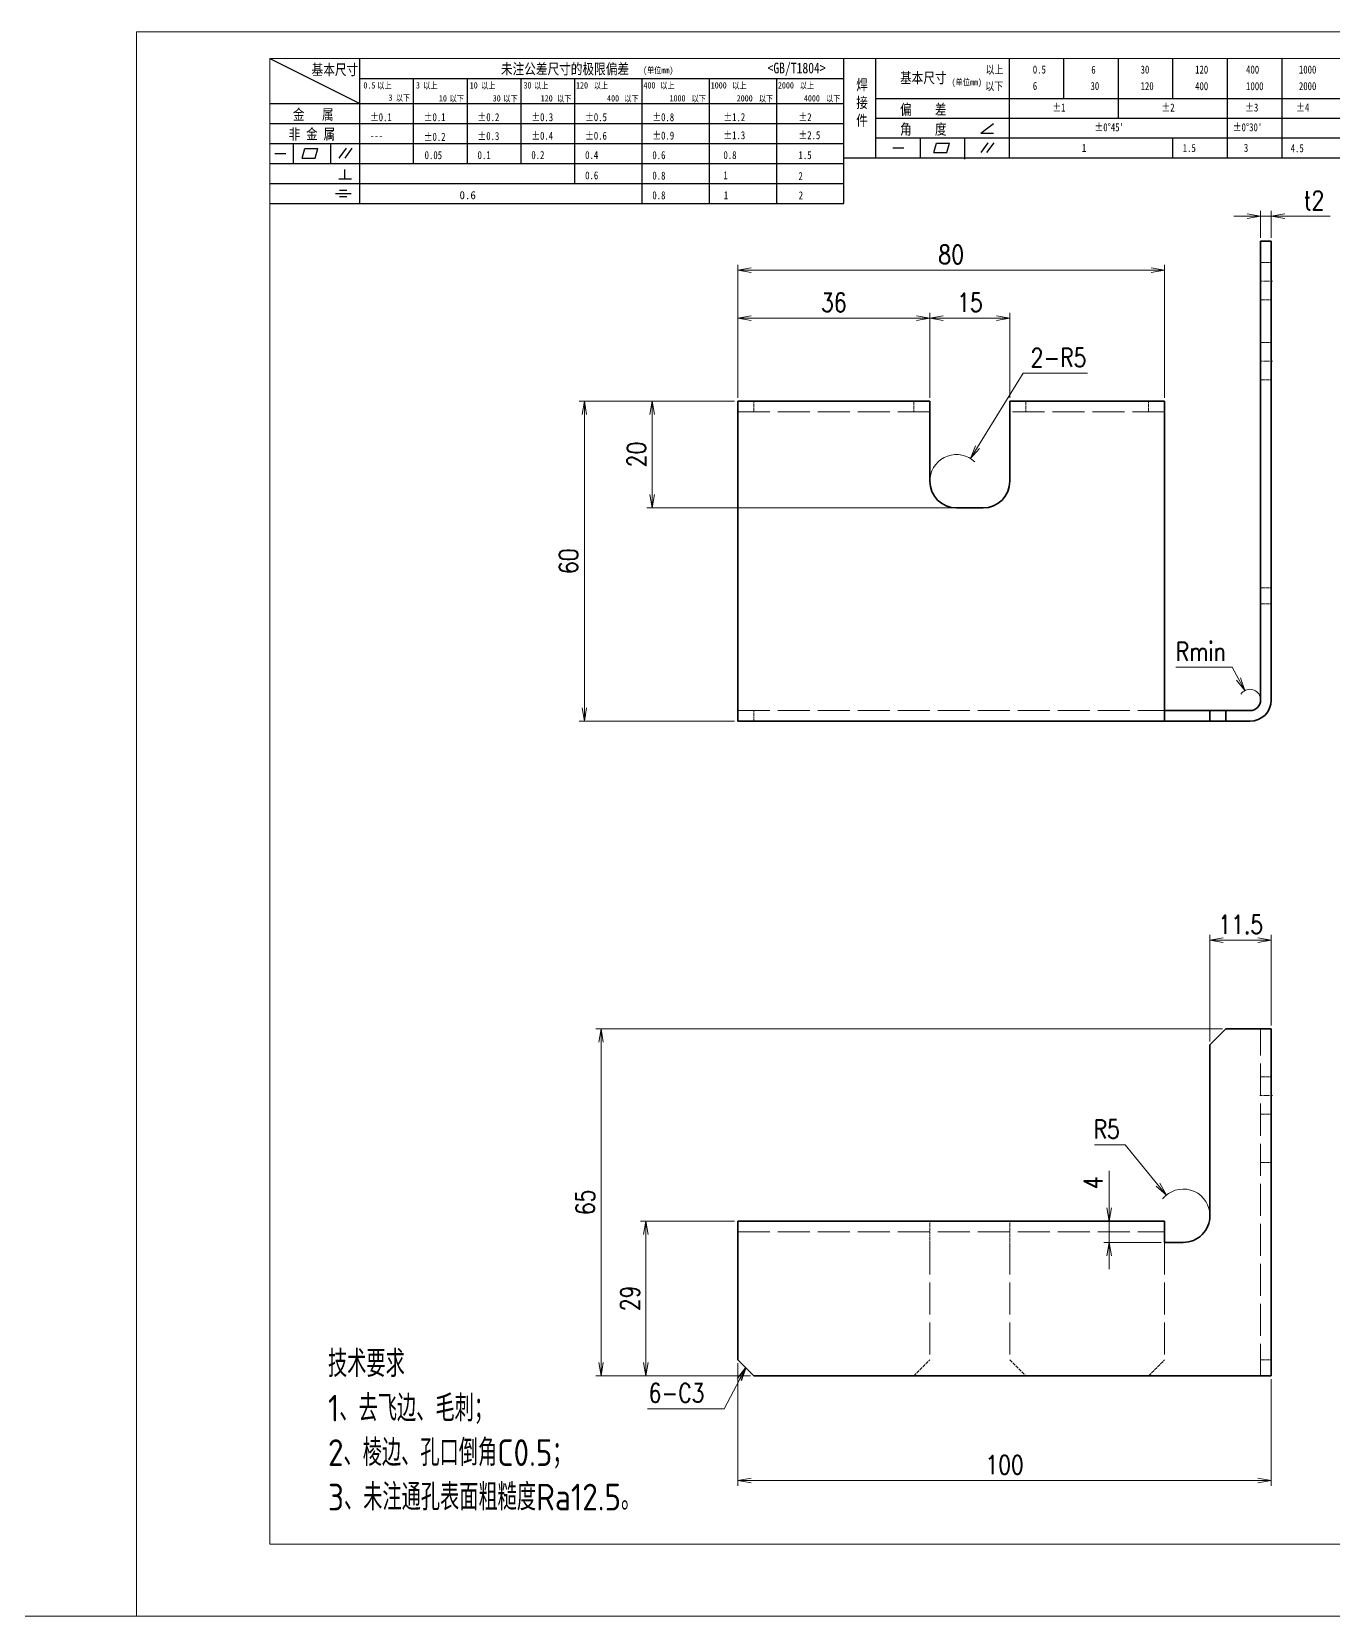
# Model space of a CAD drawing. Header units: millimetres. Extents: x 1333 to 359964, y -52803 to -5704.
# Drawn here: x 178477.9 to 178721.8, y -26401.6 to -26104.6 of the extents above; entities that cross this region are included whole.
import ezdxf

# ---------------------------------------------------------------- set-up
doc = ezdxf.new("R2010")
doc.units = ezdxf.units.MM
doc.header["$LTSCALE"] = 0.5
for name, pattern in [('AM_ISO02W050x2', [3.75, 3, -0.75]), ('AM_ISO08W050x2', [9, 6, -0.75, 1.5, -0.75]), ('DASHDOT', [18.5, 12, -3, 0.5, -3]), ('DASHED', [15, 12, -3])]:
    doc.linetypes.add(name, pattern=pattern)
for name, color, linetype, lineweight in [('中心线', 2, 'AM_ISO08W050x2', 18), ('图框', 7, 'Continuous', 18), ('标注线', 3, 'Continuous', 18), ('虚线', 1, 'AM_ISO02W050x2', 18)]:
    doc.layers.add(name, color=color, linetype=linetype, lineweight=lineweight)
doc.layers.add('图\\M+19E79\\M+195B6\\M+18E9A', color=7, linetype='Continuous')
doc.layers.add('打印', color=7, linetype='Continuous', lineweight=15, plot=False)
doc.layers.add('打印-禁用', color=7, linetype='Continuous', lineweight=15, plot=False)
doc.styles.add('DIM', font='romans.shx', dxfattribs={"width": 0.8, "bigfont": 'bigfont.shx'})
doc.styles.add('国标', font='simfang.ttf', dxfattribs={"width": 0.8})
doc.styles.add('机械长仿宋', font='gbenor.shx', dxfattribs={"height": 1, "bigfont": 'gbcbig.shx'})
doc.dimstyles.new('DEH 1-1', dxfattribs={"dimtxt": 3.5, "dimasz": 2.5, "dimexe": 1, "dimexo": 0.625, "dimgap": 1.2, "dimtad": 1, "dimtoh": 1, "dimdsep": 46, "dimtxsty": 'DIM', "dimblk": 'OPEN', "dimcen": 0, "dimclrd": 8, "dimclre": 8, "dimclrt": 2, "dimazin": 2, "dimtfac": 0.5, "dimtmove": 0, "dimatfit": 3, "dimldrblk": 'OPEN', "dimfxl": 0, "dimtolj": 2, "dimlwd": 18, "dimlwe": 18, "dimarcsym": 0})
doc.dimstyles.new('DEH 1-1$0', dxfattribs={"dimtxt": 3.5, "dimasz": 2.5, "dimexe": 1, "dimexo": 0.625, "dimgap": 1.2, "dimtad": 1, "dimzin": 9, "dimdsep": 46, "dimtxsty": 'DIM', "dimblk": 'OPEN', "dimcen": 0, "dimclrd": 8, "dimclre": 8, "dimclrt": 2, "dimazin": 2, "dimtfac": 0.5, "dimtmove": 0, "dimatfit": 3, "dimldrblk": 'OPEN', "dimfxl": 0, "dimtolj": 2, "dimlwd": 18, "dimlwe": 18, "dimarcsym": 0})
doc.dimstyles.new('DEH 1-1$4', dxfattribs={"dimtxt": 3.5, "dimasz": 2.5, "dimexe": 1, "dimexo": 0.625, "dimgap": 1.2, "dimtad": 1, "dimtoh": 1, "dimdsep": 46, "dimtxsty": 'DIM', "dimblk": 'OPEN', "dimcen": 0, "dimclrd": 8, "dimclre": 8, "dimclrt": 2, "dimazin": 2, "dimtfac": 0.5, "dimtofl": 0, "dimtmove": 0, "dimatfit": 3, "dimldrblk": 'OPEN', "dimfxl": 0, "dimtolj": 2, "dimlwd": 18, "dimlwe": 18, "dimarcsym": 0})

# ---------------------------------------------------------------- blocks, each defined once
blk = doc.blocks.new('GZDEH零件A3图框V01版')
at = {"layer": '图\\M+19E79\\M+195B6\\M+18E9A', "color": 9}
for p, q in [((2882.49, -1554.46), (2899.37, -1562.92)), ((2899.37, -1581.67), (2899.37, -1554.46)), ((2990.09, -1581.67), (2990.09, -1554.46)), ((2996.09, -1573.08), (2996.09, -1554.46)), ((3021.09, -1561.98), (3021.09, -1554.46)), ((3031.31, -1561.98), (3031.31, -1554.46)), ((3041.53, -1561.98), (3041.53, -1554.46)), ((3051.75, -1561.98), (3051.75, -1554.46)), ((3061.98, -1561.98), (3061.98, -1554.46)), ((3072.2, -1561.98), (3072.2, -1554.46)), ((2899.37, -1558.24), (2990.09, -1558.24)), ((2909.45, -1574.17), (2909.45, -1558.24)), ((2919.53, -1574.17), (2919.53, -1558.24)), ((2929.61, -1574.17), (2929.61, -1558.24)), ((2939.69, -1577.92), (2939.69, -1558.24)), ((2952.29, -1581.67), (2952.29, -1558.24)), ((2964.89, -1581.67), (2964.89, -1558.24)), ((2977.49, -1581.67), (2977.49, -1558.24)), ((2996.09, -1561.98), (3113.09, -1561.98)), ((3021.09, -1573.08), (3021.09, -1561.98)), ((3041.53, -1565.68), (3041.53, -1561.98)), ((3061.98, -1573.08), (3061.98, -1561.98)), ((3072.2, -1573.08), (3072.2, -1561.98)), ((2882.49, -1562.92), (2990.09, -1562.92)), ((2882.49, -1566.67), (2990.09, -1566.67)), ((2996.09, -1565.68), (3113.09, -1565.68)), ((3015.75, -1568.51), (3018.15, -1566.66)), ((2882.49, -1570.42), (2990.09, -1570.42)), ((2886.92, -1574.12), (2886.92, -1570.42)), ((2893.91, -1574.12), (2893.91, -1570.42)), ((2996.09, -1569.38), (3113.09, -1569.38)), ((3004.42, -1573.08), (3004.42, -1569.38)), ((3006.97, -1572.12), (3007.45, -1570.33)), ((3007.45, -1570.33), (3009.86, -1570.33)), ((3009.39, -1572.12), (3009.86, -1570.33)), ((3012.75, -1573.08), (3012.75, -1569.38)), ((3015.75, -1568.51), (3018.15, -1568.51)), ((3015.81, -1572.12), (3017.15, -1570.26)), ((3016.89, -1572.12), (3018.23, -1570.26)), ((3051.75, -1573.08), (3051.75, -1569.38)), ((2883.43, -1572.27), (2885.49, -1572.27)), ((2888.59, -1573.16), (2889.07, -1571.37)), ((2888.59, -1573.16), (2891, -1573.16)), ((2889.07, -1571.37), (2891.48, -1571.37)), ((2891, -1573.16), (2891.48, -1571.37)), ((2895.52, -1573.16), (2896.85, -1571.3)), ((2896.6, -1573.16), (2897.94, -1571.3)), ((2990.09, -1573.08), (3113.09, -1573.08)), ((2999.26, -1571.23), (3001.32, -1571.23)), ((3006.97, -1572.12), (3009.39, -1572.12)), ((3012.75, -1573.33), (3012.75, -1573.08)), ((2882.49, -1574.17), (2990.09, -1574.17)), ((2895.42, -1577.05), (2897.81, -1577.05)), ((2896.58, -1577.05), (2896.58, -1575.28)), ((2882.49, -1577.92), (2990.09, -1577.92)), ((2894.79, -1579.77), (2897.77, -1579.77)), ((2895.57, -1579.17), (2896.92, -1579.17)), ((2882.49, -1581.67), (2990.09, -1581.67)), ((2895.57, -1580.37), (2896.93, -1580.37))]:
    blk.add_line(p, q, dxfattribs=at)
at = {"layer": '图框', "linetype": 'Continuous'}
for p, q in [((2882.49, -1554.46), (2882.49, -1832.96)), ((3272.49, -1554.46), (2882.49, -1554.46)), ((2882.49, -1832.96), (3272.49, -1832.96))]:
    blk.add_line(p, q, dxfattribs=at)
at = {"layer": '打印-禁用', "linetype": 'Continuous'}
for p, q in [((2857.49, -1549.46), (2857.49, -1846.46)), ((3277.49, -1549.46), (2857.49, -1549.46)), ((2857.49, -1846.46), (3277.49, -1846.46))]:
    blk.add_line(p, q, dxfattribs=at)
at = {"layer": '图\\M+19E79\\M+195B6\\M+18E9A', "color": 9, "style": '国标', "width": 0.8}
for s, height, p in [('基本尺寸', 2, (2890.33, -1557.58)), ('未注公差尺寸的极限偏差', 2, (2925.81, -1557.44)), ('<GB/T1804>', 2, (2975.78, -1557.27)), ('以上', 1.5, (3016.64, -1557.33)), ('0.5', 1.5, (3025.49, -1557.3)), ('6', 1.5, (3036.45, -1557.34)), ('30', 1.5, (3045.69, -1557.31)), ('120', 1.5, (3055.91, -1557.31)), ('400', 1.5, (3065.46, -1557.31)), ('1000', 1.5, (3075.36, -1557.31)), ('30', 1.2, (2930.04, -1560.11)), ('基本尺寸', 2, (3000.6, -1559.1)), ('以下', 1.5, (3016.58, -1560.43)), ('6', 1.5, (3025.49, -1560.38)), ('30', 1.5, (3036.31, -1560.39)), ('120', 1.5, (3045.69, -1560.41)), ('400', 1.5, (3055.91, -1560.41)), ('1000', 1.5, (3065.46, -1560.41)), ('2000', 1.5, (3075.36, -1560.41)), ('金   属', 2, (2886.82, -1565.98)), ('±0.1', 1.5, (2901.27, -1566.23)), ('±0.1', 1.5, (2911.35, -1566.23)), ('±0.2', 1.5, (2921.43, -1566.23)), ('±0.3', 1.5, (2931.51, -1566.23)), ('±0.5', 1.5, (2941.59, -1566.23)), ('±0.8', 1.5, (2954.19, -1566.23)), ('±1.2', 1.5, (2967.51, -1566.23)), ('±2', 1.5, (2981.58, -1566.23)), ('偏    差', 2, (3000.6, -1565.04)), ('±1', 1.5, (3029.16, -1564.42)), ('±2', 1.5, (3049.61, -1564.42)), ('±3', 1.5, (3065.3, -1564.42)), ('±4', 1.5, (3074.85, -1564.42)), ('非 金 属', 2, (2886.02, -1569.65)), ('±0.3', 1.5, (2921.43, -1569.77)), ('±0.4', 1.5, (2931.51, -1569.71)), ('±0.6', 1.5, (2941.59, -1569.71)), ('±0.9', 1.5, (2954.19, -1569.68)), ('±1.3', 1.5, (2967.51, -1569.62)), ('±2.5', 1.5, (2981.58, -1569.61)), ('角    度', 2, (3000.6, -1568.74)), ("±0%%D45'", 1.5, (3037.06, -1568.12)), ("±0%%D30'", 1.5, (3062.98, -1568.12)), ('---', 1.5, (2901.27, -1569.65)), ('±0.2', 1.5, (2911.35, -1569.92)), ('1', 1.5, (3034.69, -1571.98)), ('1.5', 1.5, (3053.59, -1572.01)), ('3', 1.5, (3065.05, -1571.98)), ('4.5', 1.5, (3073.82, -1572.05)), ('0.1', 1.5, (2921.43, -1573.34)), ('0.2', 1.5, (2931.51, -1573.33)), ('0.4', 1.5, (2941.59, -1573.33)), ('0.6', 1.5, (2954.19, -1573.35)), ('0.8', 1.5, (2967.51, -1573.33)), ('1.5', 1.5, (2981.58, -1573.34)), ('0.6', 1.5, (2941.59, -1577.14)), ('0.8', 1.5, (2954.19, -1577.17)), ('1', 1.5, (2967.51, -1577.12)), ('2', 1.5, (2981.58, -1577.26)), ('0.8', 1.5, (2954.19, -1580.87)), ('1', 1.5, (2967.59, -1580.86)), ('2', 1.5, (2981.62, -1580.89))]:
    blk.add_text(s, height=height, dxfattribs=at).set_placement(p)
at = {"layer": '图\\M+19E79\\M+195B6\\M+18E9A', "color": 9, "lineweight": 15, "style": '国标', "width": 0.8}
for s, p in [('(单位mm)', (2952.44, -1557.27)), ('0.5', (2900.03, -1560.11)), ('以上', (2902.64, -1560.16)), ('3', (2909.88, -1560.11)), ('以上', (2911.25, -1560.16)), ('10', (2919.96, -1560.11)), ('以上', (2922.09, -1560.16)), ('以上', (2932.02, -1560.16)), ('120', (2939.88, -1560.11)), ('以上', (2943.21, -1560.16)), ('400', (2952.52, -1560.11)), ('以上', (2955.68, -1560.16)), ('1000', (2965.12, -1560.11)), ('以上', (2969.16, -1560.16)), ('2000', (2977.72, -1560.11)), ('以上', (2981.8, -1560.16)), ('(单位mm)', (3010.27, -1559.51)), ('3', (2904.73, -1562.41)), ('以下', (2906.1, -1562.46)), ('10', (2914.19, -1562.54)), ('以下', (2916.18, -1562.59)), ('30', (2924.27, -1562.54)), ('以下', (2926.26, -1562.59)), ('120', (2933.26, -1562.54)), ('以下', (2936.34, -1562.59)), ('400', (2945.7, -1562.54)), ('以下', (2948.94, -1562.59)), ('1000', (2957.41, -1562.54)), ('以下', (2961.54, -1562.59)), ('2000', (2969.99, -1562.54)), ('以下', (2974.14, -1562.59)), ('4000', (2982.59, -1562.54)), ('以下', (2986.74, -1562.59))]:
    blk.add_text(s, height=1.2, dxfattribs=at).set_placement(p)
at = {"layer": '图\\M+19E79\\M+195B6\\M+18E9A', "color": 9, "lineweight": 13, "style": '国标'}
blk.add_text('0.6', height=1.5, dxfattribs=at).set_placement((2918.05, -1580.85))
at = {"layer": '图\\M+19E79\\M+195B6\\M+18E9A', "color": 9, "style": '国标'}
for s, insert, char_height, width, attachment_point in [('焊\\P接\\P件', (2992.39, -1558.41), 2, 3.1877, 1), ('0.05', (2911.51, -1573.37), 1.5, 5.1982, 7)]:
    blk.add_mtext(s, dxfattribs=dict(at, insert=insert, char_height=char_height, width=width, attachment_point=attachment_point))
blk = doc.blocks.new('DEH A3')
at = {"layer": '图框'}
blk.add_blockref('GZDEH零件A3图框V01版', (-2857.49, 1846.46), dxfattribs=at)
blk = doc.blocks.new('_Open')
at = {"color": 0, "linetype": 'ByBlock', "lineweight": -2}
for p, q in [((-1, 0.17), (0, 0)), ((-1, -0.17), (0, 0)), ((0, 0), (-1, 0))]:
    blk.add_line(p, q, dxfattribs=at)
blk = doc.blocks.new('*D329')
at = {"layer": 'Defpoints', "color": 0, "transparency": 16777216}
for p in [(178610.18, -26353.47), (178710.18, -26356.47), (178610.18, -26376.11)]:
    blk.add_point(p, dxfattribs=at)
at = {"layer": '标注线', "color": 8, "lineweight": 18, "transparency": 16777216}
for p, q in [((178610.18, -26354.09), (178610.18, -26377.11)), ((178710.18, -26357.09), (178710.18, -26377.11)), ((178707.68, -26376.11), (178612.68, -26376.11))]:
    blk.add_line(p, q, dxfattribs=at)
at = {"layer": '标注线', "color": 8, "lineweight": 18, "transparency": 16777216, "xscale": 2.5, "yscale": 2.5, "zscale": 2.5, "rotation": 180}
blk.add_blockref('_Open', (178610.18, -26376.11), dxfattribs=at)
at = {"layer": '标注线', "color": 8, "lineweight": 18, "transparency": 16777216, "xscale": 2.5, "yscale": 2.5, "zscale": 2.5}
blk.add_blockref('_Open', (178710.18, -26376.11), dxfattribs=at)
at = {"layer": '标注线', "color": 2, "transparency": 16777216, "insert": (178660.18, -26373.16), "char_height": 3.5, "attachment_point": 5, "style": 'DIM'}
blk.add_mtext('\\A2;100', dxfattribs=at)
blk = doc.blocks.new('*D330')
at = {"layer": 'Defpoints', "color": 0, "transparency": 16777216}
for p in [(178701.68, -26291.47), (178584.56, -26356.47), (178613.18, -26356.47)]:
    blk.add_point(p, dxfattribs=at)
at = {"layer": '标注线', "color": 8, "lineweight": 18, "transparency": 16777216}
for p, q in [((178701.05, -26291.47), (178583.56, -26291.47)), ((178584.56, -26293.97), (178584.56, -26353.97)), ((178612.55, -26356.47), (178583.56, -26356.47))]:
    blk.add_line(p, q, dxfattribs=at)
at = {"layer": '标注线', "color": 8, "lineweight": 18, "transparency": 16777216, "xscale": 2.5, "yscale": 2.5, "zscale": 2.5}
for p, rotation in [((178584.56, -26291.47), 90), ((178584.56, -26356.47), 270)]:
    blk.add_blockref('_Open', p, dxfattribs=dict(at, rotation=rotation))
at = {"layer": '标注线', "color": 2, "transparency": 16777216, "insert": (178581.61, -26323.97), "char_height": 3.5, "attachment_point": 5, "rotation": 90, "style": 'DIM'}
blk.add_mtext('\\A2;65', dxfattribs=at)
blk = doc.blocks.new('*D331')
at = {"layer": 'Defpoints', "color": 0, "transparency": 16777216}
for p in [(178710.18, -26274.81), (178710.18, -26291.47), (178698.68, -26294.47)]:
    blk.add_point(p, dxfattribs=at)
at = {"layer": '标注线', "color": 8, "lineweight": 18, "transparency": 16777216}
for p, q in [((178698.68, -26293.84), (178698.68, -26273.81)), ((178701.18, -26274.81), (178707.68, -26274.81)), ((178710.18, -26290.84), (178710.18, -26273.81))]:
    blk.add_line(p, q, dxfattribs=at)
at = {"layer": '标注线', "color": 8, "lineweight": 18, "transparency": 16777216, "xscale": 2.5, "yscale": 2.5, "zscale": 2.5, "rotation": 180}
blk.add_blockref('_Open', (178698.68, -26274.81), dxfattribs=at)
at = {"layer": '标注线', "color": 8, "lineweight": 18, "transparency": 16777216, "xscale": 2.5, "yscale": 2.5, "zscale": 2.5}
blk.add_blockref('_Open', (178710.18, -26274.81), dxfattribs=at)
at = {"layer": '标注线', "color": 2, "transparency": 16777216, "insert": (178704.43, -26271.86), "char_height": 3.5, "attachment_point": 5, "style": 'DIM'}
blk.add_mtext('\\A2;11.5', dxfattribs=at)
blk = doc.blocks.new('*D332')
at = {"layer": 'Defpoints', "color": 0, "transparency": 16777216}
for p in [(178646.18, -26158.24), (178610.18, -26173.8), (178646.18, -26173.8)]:
    blk.add_point(p, dxfattribs=at)
at = {"layer": '标注线', "color": 8, "lineweight": 18, "transparency": 16777216}
for p, q in [((178610.18, -26173.18), (178610.18, -26157.24)), ((178612.68, -26158.24), (178643.68, -26158.24)), ((178646.18, -26173.18), (178646.18, -26157.24))]:
    blk.add_line(p, q, dxfattribs=at)
at = {"layer": '标注线', "color": 8, "lineweight": 18, "transparency": 16777216, "xscale": 2.5, "yscale": 2.5, "zscale": 2.5, "rotation": 180}
blk.add_blockref('_Open', (178610.18, -26158.24), dxfattribs=at)
at = {"layer": '标注线', "color": 8, "lineweight": 18, "transparency": 16777216, "xscale": 2.5, "yscale": 2.5, "zscale": 2.5}
blk.add_blockref('_Open', (178646.18, -26158.24), dxfattribs=at)
at = {"layer": '标注线', "color": 2, "transparency": 16777216, "insert": (178628.18, -26155.29), "char_height": 3.5, "attachment_point": 5, "style": 'DIM'}
blk.add_mtext('\\A2;36', dxfattribs=at)
blk = doc.blocks.new('*D333')
at = {"layer": 'Defpoints', "color": 0, "transparency": 16777216}
for p in [(178661.18, -26158.24), (178646.18, -26173.8), (178661.18, -26173.8)]:
    blk.add_point(p, dxfattribs=at)
at = {"layer": '标注线', "color": 8, "lineweight": 18, "transparency": 16777216}
for p, q in [((178646.18, -26173.18), (178646.18, -26157.24)), ((178648.68, -26158.24), (178658.68, -26158.24)), ((178661.18, -26173.18), (178661.18, -26157.24))]:
    blk.add_line(p, q, dxfattribs=at)
at = {"layer": '标注线', "color": 8, "lineweight": 18, "transparency": 16777216, "xscale": 2.5, "yscale": 2.5, "zscale": 2.5, "rotation": 180}
blk.add_blockref('_Open', (178646.18, -26158.24), dxfattribs=at)
at = {"layer": '标注线', "color": 8, "lineweight": 18, "transparency": 16777216, "xscale": 2.5, "yscale": 2.5, "zscale": 2.5}
blk.add_blockref('_Open', (178661.18, -26158.24), dxfattribs=at)
at = {"layer": '标注线', "color": 2, "transparency": 16777216, "insert": (178653.68, -26155.29), "char_height": 3.5, "attachment_point": 5, "style": 'DIM'}
blk.add_mtext('\\A2;15', dxfattribs=at)
blk = doc.blocks.new('*D334')
at = {"layer": 'Defpoints', "color": 0, "transparency": 16777216}
for p in [(178594.15, -26173.8), (178610.18, -26173.8), (178651.18, -26193.8)]:
    blk.add_point(p, dxfattribs=at)
at = {"layer": '标注线', "color": 8, "lineweight": 18, "transparency": 16777216}
for p, q in [((178609.55, -26173.8), (178593.15, -26173.8)), ((178594.15, -26191.3), (178594.15, -26176.3)), ((178650.55, -26193.8), (178593.15, -26193.8))]:
    blk.add_line(p, q, dxfattribs=at)
at = {"layer": '标注线', "color": 8, "lineweight": 18, "transparency": 16777216, "xscale": 2.5, "yscale": 2.5, "zscale": 2.5}
for p, rotation in [((178594.15, -26173.8), 90), ((178594.15, -26193.8), 270)]:
    blk.add_blockref('_Open', p, dxfattribs=dict(at, rotation=rotation))
at = {"layer": '标注线', "color": 2, "transparency": 16777216, "insert": (178591.2, -26183.8), "char_height": 3.5, "attachment_point": 5, "rotation": 90, "style": 'DIM'}
blk.add_mtext('\\A2;20', dxfattribs=at)
blk = doc.blocks.new('*D335')
at = {"layer": 'Defpoints', "color": 0, "transparency": 16777216}
for p in [(178653.81, -26184.55), (178651.18, -26188.8)]:
    blk.add_point(p, dxfattribs=at)
at = {"layer": '标注线', "color": 8, "lineweight": 18, "transparency": 16777216}
for p, q in [((178663.7, -26168.58), (178655.13, -26182.43)), ((178675.7, -26168.58), (178663.7, -26168.58))]:
    blk.add_line(p, q, dxfattribs=at)
blk.add_arc((178651.18, -26188.8), 5, 46.7773, 172.838, dxfattribs=at)
at = {"layer": '标注线', "color": 8, "lineweight": 18, "transparency": 16777216, "xscale": 2.5, "yscale": 2.5, "zscale": 2.5, "rotation": 238.23644757396}
blk.add_blockref('_Open', (178653.81, -26184.55), dxfattribs=at)
at = {"layer": '标注线', "color": 2, "transparency": 16777216, "insert": (178670.3, -26165.63), "char_height": 3.5, "attachment_point": 5, "style": 'DIM'}
blk.add_mtext('\\A2;{\\Fromans,bigfont|c134;2-R5}', dxfattribs=at)
blk = doc.blocks.new('*D336')
at = {"layer": 'Defpoints', "color": 0, "transparency": 16777216}
for p in [(178610.18, -26149.26), (178610.18, -26173.8), (178690.18, -26173.8)]:
    blk.add_point(p, dxfattribs=at)
at = {"layer": '标注线', "color": 8, "lineweight": 18, "transparency": 16777216}
for p, q in [((178610.18, -26173.18), (178610.18, -26148.26)), ((178687.68, -26149.26), (178612.68, -26149.26)), ((178690.18, -26173.18), (178690.18, -26148.26))]:
    blk.add_line(p, q, dxfattribs=at)
at = {"layer": '标注线', "color": 8, "lineweight": 18, "transparency": 16777216, "xscale": 2.5, "yscale": 2.5, "zscale": 2.5, "rotation": 180}
blk.add_blockref('_Open', (178610.18, -26149.26), dxfattribs=at)
at = {"layer": '标注线', "color": 8, "lineweight": 18, "transparency": 16777216, "xscale": 2.5, "yscale": 2.5, "zscale": 2.5}
blk.add_blockref('_Open', (178690.18, -26149.26), dxfattribs=at)
at = {"layer": '标注线', "color": 2, "transparency": 16777216, "insert": (178650.18, -26146.31), "char_height": 3.5, "attachment_point": 5, "style": 'DIM'}
blk.add_mtext('\\A2;80', dxfattribs=at)
blk = doc.blocks.new('*D337')
at = {"layer": 'Defpoints', "color": 0, "transparency": 16777216}
for p in [(178710.18, -26139.13), (178708.18, -26143.8), (178710.18, -26143.8)]:
    blk.add_point(p, dxfattribs=at)
at = {"layer": '标注线', "color": 8, "lineweight": 18, "transparency": 16777216}
for p, q in [((178708.18, -26143.18), (178708.18, -26138.13)), ((178710.18, -26143.18), (178710.18, -26138.13)), ((178705.68, -26139.13), (178703.18, -26139.13)), ((178708.18, -26139.13), (178710.18, -26139.13)), ((178712.68, -26139.13), (178721.18, -26139.13))]:
    blk.add_line(p, q, dxfattribs=at)
at = {"layer": '标注线', "color": 8, "lineweight": 18, "transparency": 16777216, "xscale": 2.5, "yscale": 2.5, "zscale": 2.5}
blk.add_blockref('_Open', (178708.18, -26139.13), dxfattribs=at)
at = {"layer": '标注线', "color": 8, "lineweight": 18, "transparency": 16777216, "xscale": 2.5, "yscale": 2.5, "zscale": 2.5, "rotation": 180}
blk.add_blockref('_Open', (178710.18, -26139.13), dxfattribs=at)
at = {"layer": '标注线', "color": 2, "transparency": 16777216, "insert": (178718.18, -26136.18), "char_height": 3.5, "attachment_point": 5, "style": 'DIM'}
blk.add_mtext('\\A2;t2', dxfattribs=at)
blk = doc.blocks.new('*D343')
at = {"layer": 'Defpoints', "color": 0, "transparency": 16777216}
for p in [(178690.51, -26322.6), (178693.68, -26326.47)]:
    blk.add_point(p, dxfattribs=at)
at = {"layer": '标注线', "color": 8, "lineweight": 18, "transparency": 16777216}
for p, q in [((178677.06, -26313.19), (178682.8, -26313.19)), ((178682.8, -26313.19), (178688.92, -26320.66))]:
    blk.add_line(p, q, dxfattribs=at)
blk.add_arc((178693.68, -26326.47), 5, 7.162, 140.7916, dxfattribs=at)
at = {"layer": '标注线', "color": 8, "lineweight": 18, "transparency": 16777216, "xscale": 2.5, "yscale": 2.5, "zscale": 2.5, "rotation": 309.3324068221061}
blk.add_blockref('_Open', (178690.51, -26322.6), dxfattribs=at)
at = {"layer": '标注线', "color": 2, "transparency": 16777216, "insert": (178679.33, -26310.24), "char_height": 3.5, "attachment_point": 5, "style": 'DIM'}
blk.add_mtext('\\A2;R5', dxfattribs=at)
blk = doc.blocks.new('*D344')
at = {"layer": 'Defpoints', "color": 0, "transparency": 16777216}
for p in [(178610.18, -26327.47), (178592.95, -26356.47), (178613.18, -26356.47)]:
    blk.add_point(p, dxfattribs=at)
at = {"layer": '标注线', "color": 8, "lineweight": 18, "transparency": 16777216}
for p, q in [((178609.55, -26327.47), (178591.95, -26327.47)), ((178592.95, -26329.97), (178592.95, -26353.97)), ((178612.55, -26356.47), (178591.95, -26356.47))]:
    blk.add_line(p, q, dxfattribs=at)
at = {"layer": '标注线', "color": 8, "lineweight": 18, "transparency": 16777216, "xscale": 2.5, "yscale": 2.5, "zscale": 2.5}
for p, rotation in [((178592.95, -26327.47), 90), ((178592.95, -26356.47), 270)]:
    blk.add_blockref('_Open', p, dxfattribs=dict(at, rotation=rotation))
at = {"layer": '标注线', "color": 2, "transparency": 16777216, "insert": (178590, -26341.97), "char_height": 3.5, "attachment_point": 5, "rotation": 90, "style": 'DIM'}
blk.add_mtext('\\A2;29', dxfattribs=at)
blk = doc.blocks.new('*D345')
at = {"layer": 'Defpoints', "color": 0, "transparency": 16777216}
for p in [(178690.18, -26327.47), (178679.77, -26331.47), (178690.18, -26331.47)]:
    blk.add_point(p, dxfattribs=at)
at = {"layer": '标注线', "color": 8, "lineweight": 18, "transparency": 16777216}
for p, q in [((178679.77, -26324.97), (178679.77, -26318.07)), ((178689.55, -26327.47), (178678.77, -26327.47)), ((178679.77, -26331.47), (178679.77, -26327.47)), ((178689.55, -26331.47), (178678.77, -26331.47)), ((178679.77, -26333.97), (178679.77, -26336.47))]:
    blk.add_line(p, q, dxfattribs=at)
at = {"layer": '标注线', "color": 8, "lineweight": 18, "transparency": 16777216, "xscale": 2.5, "yscale": 2.5, "zscale": 2.5}
for p, rotation in [((178679.77, -26327.47), 270), ((178679.77, -26331.47), 90)]:
    blk.add_blockref('_Open', p, dxfattribs=dict(at, rotation=rotation))
at = {"layer": '标注线', "color": 2, "transparency": 16777216, "insert": (178676.82, -26320.27), "char_height": 3.5, "attachment_point": 5, "rotation": 90, "style": 'DIM'}
blk.add_mtext('\\A2;4', dxfattribs=at)
blk = doc.blocks.new('*D348')
at = {"layer": 'Defpoints', "color": 0, "transparency": 16777216}
for p in [(178610.18, -26173.8), (178581.44, -26233.8), (178610.18, -26233.8)]:
    blk.add_point(p, dxfattribs=at)
at = {"layer": '标注线', "color": 8, "lineweight": 18, "transparency": 16777216}
for p, q in [((178609.55, -26173.8), (178580.44, -26173.8)), ((178581.44, -26176.3), (178581.44, -26231.3)), ((178609.55, -26233.8), (178580.44, -26233.8))]:
    blk.add_line(p, q, dxfattribs=at)
at = {"layer": '标注线', "color": 8, "lineweight": 18, "transparency": 16777216, "xscale": 2.5, "yscale": 2.5, "zscale": 2.5}
for p, rotation in [((178581.44, -26173.8), 90), ((178581.44, -26233.8), 270)]:
    blk.add_blockref('_Open', p, dxfattribs=dict(at, rotation=rotation))
at = {"layer": '标注线', "color": 2, "transparency": 16777216, "insert": (178578.49, -26203.8), "char_height": 3.5, "attachment_point": 5, "rotation": 90, "style": 'DIM'}
blk.add_mtext('\\A2;60', dxfattribs=at)
blk = doc.blocks.new('*D350')
at = {"layer": 'Defpoints', "color": 0, "transparency": 16777216}
for p in [(178705.22, -26228.05), (178706.18, -26229.8)]:
    blk.add_point(p, dxfattribs=at)
at = {"layer": '标注线', "color": 8, "lineweight": 18, "transparency": 16777216}
for p, q in [((178692.28, -26223.67), (178702.81, -26223.67)), ((178702.81, -26223.67), (178704.01, -26225.86))]:
    blk.add_line(p, q, dxfattribs=at)
blk.add_arc((178706.18, -26229.8), 2, 17.9049, 147.4062, dxfattribs=at)
at = {"layer": '标注线', "color": 8, "lineweight": 18, "transparency": 16777216, "xscale": 2.5, "yscale": 2.5, "zscale": 2.5, "rotation": 298.7583142225071}
blk.add_blockref('_Open', (178705.22, -26228.05), dxfattribs=at)
at = {"layer": '标注线', "color": 2, "transparency": 16777216, "insert": (178696.94, -26220.72), "char_height": 3.5, "attachment_point": 5, "style": 'DIM'}
blk.add_mtext('\\A2;{\\Fromans,bigfont|c134;Rmin}', dxfattribs=at)

msp = doc.modelspace()

# ---------------------------------------------------------------- linework, layer by layer
at = {"color": 7, "lineweight": 35, "ltscale": 0.05}
for p, q in [((178710.179, -26143.802), (178708.179, -26143.802)), ((178698.678, -26231.802), (178698.678, -26233.802)), ((178701.678, -26231.802), (178701.678, -26233.802))]:
    msp.add_line(p, q, dxfattribs=at)
at = {"color": 7, "lineweight": 35}
for p, q in [((178708.179, -26143.802), (178708.179, -26229.802)), ((178710.179, -26229.802), (178710.179, -26143.802)), ((178610.179, -26173.802), (178646.179, -26173.802)), ((178661.179, -26173.802), (178690.179, -26173.802)), ((178610.179, -26178.802), (178610.179, -26229.802)), ((178690.179, -26178.802), (178690.179, -26229.802)), ((178610.179, -26233.802), (178690.179, -26233.802)), ((178710.179, -26356.465), (178710.179, -26291.465)), ((178698.678, -26326.465), (178698.678, -26294.465)), ((178610.179, -26327.465), (178690.179, -26327.465)), ((178610.179, -26353.465), (178610.179, -26331.465)), ((178613.179, -26356.465), (178706.179, -26356.465))]:
    msp.add_line(p, q, dxfattribs=at)
at = {"color": 7, "lineweight": 35, "ltscale": 0.125}
for p, q in [((178610.179, -26173.802), (178610.179, -26178.802)), ((178646.179, -26178.802), (178646.179, -26173.802)), ((178661.179, -26173.802), (178661.179, -26178.802)), ((178690.179, -26173.802), (178690.179, -26178.802)), ((178656.179, -26193.802), (178651.179, -26193.802)), ((178698.678, -26231.802), (178693.678, -26231.802)), ((178693.678, -26233.802), (178698.678, -26233.802))]:
    msp.add_line(p, q, dxfattribs=at)
at = {"color": 7, "lineweight": 35, "ltscale": 0.25}
for p, q in [((178646.179, -26178.802), (178646.179, -26188.802)), ((178661.179, -26188.802), (178661.179, -26178.802))]:
    msp.add_line(p, q, dxfattribs=at)
at = {"color": 7, "lineweight": 35, "ltscale": 0.1}
for p, q in [((178610.179, -26229.802), (178610.179, -26233.802)), ((178690.179, -26229.802), (178690.179, -26233.802)), ((178710.179, -26291.465), (178706.179, -26291.465)), ((178610.179, -26327.465), (178610.179, -26331.465)), ((178690.179, -26327.465), (178690.179, -26331.465)), ((178710.179, -26356.465), (178706.179, -26356.465))]:
    msp.add_line(p, q, dxfattribs=at)
at = {"color": 7, "lineweight": 35, "ltscale": 0.087489}
for p, q in [((178690.179, -26231.802), (178693.678, -26231.802)), ((178690.179, -26233.802), (178693.678, -26233.802)), ((178690.179, -26331.465), (178693.678, -26331.465))]:
    msp.add_line(p, q, dxfattribs=at)
at = {"color": 7, "lineweight": 35, "ltscale": 0.075}
for p, q in [((178701.678, -26231.802), (178698.678, -26231.802)), ((178701.678, -26233.802), (178698.678, -26233.802))]:
    msp.add_line(p, q, dxfattribs=at)
at = {"color": 7, "lineweight": 35, "ltscale": 0.112511}
for p, q in [((178706.179, -26231.802), (178701.678, -26231.802)), ((178701.678, -26233.802), (178706.179, -26233.802)), ((178701.678, -26291.465), (178706.179, -26291.465))]:
    msp.add_line(p, q, dxfattribs=at)
at = {"color": 7, "lineweight": 35, "ltscale": 0.106066}
for p, q in [((178701.678, -26291.465), (178698.678, -26294.465)), ((178610.179, -26353.465), (178613.179, -26356.465))]:
    msp.add_line(p, q, dxfattribs=at)
at = {"color": 7, "lineweight": 35}
for centre, radius, start, end in [((178651.179, -26188.802), 5, 180, 270), ((178656.179, -26188.802), 5, 270, 0), ((178706.179, -26229.802), 4, 270, 0), ((178706.179, -26229.802), 2, 270, 0), ((178693.678, -26326.465), 5, 270, 0.00001)]:
    msp.add_arc(centre, radius, start, end, dxfattribs=at)
at = {"layer": '中心线', "linetype": 'DASHDOT', "lineweight": 13, "ltscale": 0.060016}
for p, q in [((178710.379, -26151.301), (178707.978, -26151.301)), ((178710.379, -26166.301), (178707.978, -26166.301)), ((178710.379, -26303.965), (178707.978, -26303.965))]:
    msp.add_line(p, q, dxfattribs=at)
at = {"layer": '打印'}
msp.add_lwpolyline([(178497.48, -26104.55), (178917.48, -26104.55), (178917.48, -26401.55), (178497.48, -26401.55)], close=True, dxfattribs=at)
at = {"layer": '标注线'}
msp.add_line((160574.502, -26401.55), (179981.94, -26401.55), dxfattribs=at)
at = {"layer": '虚线', "linetype": 'DASHED', "lineweight": 13, "ltscale": 0.05}
for p, q in [((178710.179, -26147.801), (178708.179, -26147.801)), ((178710.179, -26154.801), (178708.179, -26154.801)), ((178710.179, -26162.801), (178708.179, -26162.801)), ((178710.179, -26169.801), (178708.179, -26169.801)), ((178613.179, -26175.802), (178613.179, -26173.802)), ((178643.179, -26173.802), (178643.179, -26175.802)), ((178664.179, -26173.802), (178664.179, -26175.802)), ((178687.179, -26175.802), (178687.179, -26173.802)), ((178710.179, -26208.802), (178708.179, -26208.802)), ((178710.179, -26211.802), (178708.179, -26211.802)), ((178613.179, -26231.802), (178613.179, -26233.802)), ((178710.179, -26300.465), (178708.179, -26300.465)), ((178710.179, -26300.465), (178708.179, -26300.465)), ((178710.179, -26307.465), (178708.179, -26307.465)), ((178710.179, -26307.465), (178708.179, -26307.465)), ((178710.179, -26316.465), (178708.179, -26316.465)), ((178646.179, -26327.465), (178646.179, -26329.465)), ((178661.179, -26327.465), (178661.179, -26329.465)), ((178646.179, -26331.465), (178646.179, -26329.465)), ((178661.179, -26329.465), (178661.179, -26331.465)), ((178710.179, -26353.465), (178708.179, -26353.465))]:
    msp.add_line(p, q, dxfattribs=at)
at = {"layer": '虚线', "linetype": 'DASHED', "lineweight": 13}
for p, q in [((178646.179, -26175.802), (178610.179, -26175.802)), ((178690.179, -26175.802), (178661.179, -26175.802)), ((178610.179, -26231.802), (178690.179, -26231.802)), ((178708.179, -26356.465), (178708.179, -26291.465)), ((178610.179, -26329.465), (178690.179, -26329.465)), ((178646.179, -26331.465), (178646.179, -26353.465)), ((178661.179, -26331.465), (178661.179, -26353.465)), ((178690.179, -26331.465), (178690.179, -26353.465))]:
    msp.add_line(p, q, dxfattribs=at)
at = {"layer": '虚线', "linetype": 'DASHED', "lineweight": 13, "ltscale": 0.106066}
for p, q in [((178643.179, -26356.465), (178646.179, -26353.465)), ((178661.179, -26353.465), (178664.179, -26356.465)), ((178687.179, -26356.465), (178690.179, -26353.465))]:
    msp.add_line(p, q, dxfattribs=at)

# ---------------------------------------------------------------- block references
at = {"layer": '图框'}
msp.add_blockref('DEH A3', (178497.48, -26401.55), dxfattribs=at)

# ---------------------------------------------------------------- texts
at = {"layer": '标注线', "color": 2}
for s, insert, char_height, width, attachment_point, style in [('\\A2;技术要求\\P1、去飞边、毛刺；\\P2、棱边、孔口倒角C0.5；\\P3、未注通孔表面粗糙度Ra12.5。', (178533.389, -26381.704), 5, 114.82461, 7, '机械长仿宋'), ('{\\Fromans,bigfont|c134;6-C3}', (178603.942, -26361.434), 3.5, 15.1608, 9, 'DIM')]:
    msp.add_mtext(s, dxfattribs=dict(at, insert=insert, char_height=char_height, width=width, attachment_point=attachment_point, style=style))

# ---------------------------------------------------------------- dimensions: what is measured, and where the dimension line sits
at = {"layer": '标注线'}
dim = msp.add_linear_dim(base=(178710.179, -26139.133), p1=(178708.179, -26143.802), p2=(178710.179, -26143.802), dimstyle='DEH 1-1$0', override={"dimpost": 't<>'}, dxfattribs=at)
dim.commit()
dim.dimension.update_dxf_attribs({"geometry": '*D337', "text_midpoint": (178718.179, -26136.183)})
for base, p1, p2, picture, middle in [((178610.179, -26149.258), (178690.179, -26173.802), (178610.179, -26173.802), '*D336', (178650.179, -26146.308)), ((178646.179, -26158.241), (178610.179, -26173.802), (178646.179, -26173.802), '*D332', (178628.179, -26155.291)), ((178661.179, -26158.241), (178646.179, -26173.802), (178661.179, -26173.802), '*D333', (178653.679, -26155.291)), ((178710.179, -26274.814), (178698.678, -26294.465), (178710.179, -26291.465), '*D331', (178704.429, -26271.864)), ((178610.179, -26376.115), (178710.179, -26356.465), (178610.179, -26353.465), '*D329', (178660.179, -26373.165))]:
    dim = msp.add_linear_dim(base=base, p1=p1, p2=p2, dimstyle='DEH 1-1$0', dxfattribs=at)
    dim.commit()
    dim.dimension.update_dxf_attribs({"geometry": picture, "text_midpoint": middle})
dim = msp.add_radius_dim(center=(178651.179, -26188.802), mpoint=(178653.811, -26184.551), text='{\\Fromans,bigfont|c134;2-<>}', dimstyle='DEH 1-1$4', dxfattribs=at)
dim.commit()
dim.dimension.update_dxf_attribs({"geometry": '*D335', "text_midpoint": (178670.297, -26168.584), "dimtype": 164})
for base, p1, p2, picture, middle in [((178581.444, -26233.802), (178610.179, -26173.802), (178610.179, -26233.802), '*D348', (178578.494, -26203.802)), ((178594.15, -26173.802), (178651.179, -26193.802), (178610.179, -26173.802), '*D334', (178591.2, -26183.802)), ((178584.555, -26356.465), (178701.678, -26291.465), (178613.179, -26356.465), '*D330', (178581.605, -26323.965)), ((178592.947, -26356.465), (178610.179, -26327.465), (178613.179, -26356.465), '*D344', (178589.997, -26341.965))]:
    dim = msp.add_linear_dim(base=base, p1=p1, p2=p2, angle=90, dimstyle='DEH 1-1$0', dxfattribs=at)
    dim.commit()
    dim.dimension.update_dxf_attribs({"geometry": picture, "text_midpoint": middle})
dim = msp.add_radius_dim(center=(178706.179, -26229.802), mpoint=(178705.217, -26228.049), text='{\\Fromans,bigfont|c134;Rmin}', dimstyle='DEH 1-1$4', dxfattribs=at)
dim.commit()
dim.dimension.update_dxf_attribs({"geometry": '*D350', "text_midpoint": (178696.944, -26220.715)})
dim = msp.add_radius_dim(center=(178693.678, -26326.465), mpoint=(178690.509, -26322.598), dimstyle='DEH 1-1$4', dxfattribs=at)
dim.commit()
dim.dimension.update_dxf_attribs({"geometry": '*D343', "text_midpoint": (178679.331, -26313.187), "dimtype": 164})
dim = msp.add_linear_dim(base=(178679.772, -26331.465), p1=(178690.179, -26327.465), p2=(178690.179, -26331.465), angle=90, dimstyle='DEH 1-1$0', dxfattribs=at)
dim.commit()
dim.dimension.update_dxf_attribs({"geometry": '*D345', "text_midpoint": (178679.772, -26320.265), "dimtype": 160})

# ---------------------------------------------------------------- leaders
at = {"layer": '标注线', "annotation_type": 0, "has_hookline": 1, "hookline_direction": 1, "text_width": 10.667}
msp.add_leader([(178611.679, -26354.965), (178607.642, -26362.634), (178605.142, -26362.634)], dimstyle='DEH 1-1', override={"dimgap": 1.2, "dimtad": 1}, dxfattribs=at)

doc.saveas('drawing.dxf')
